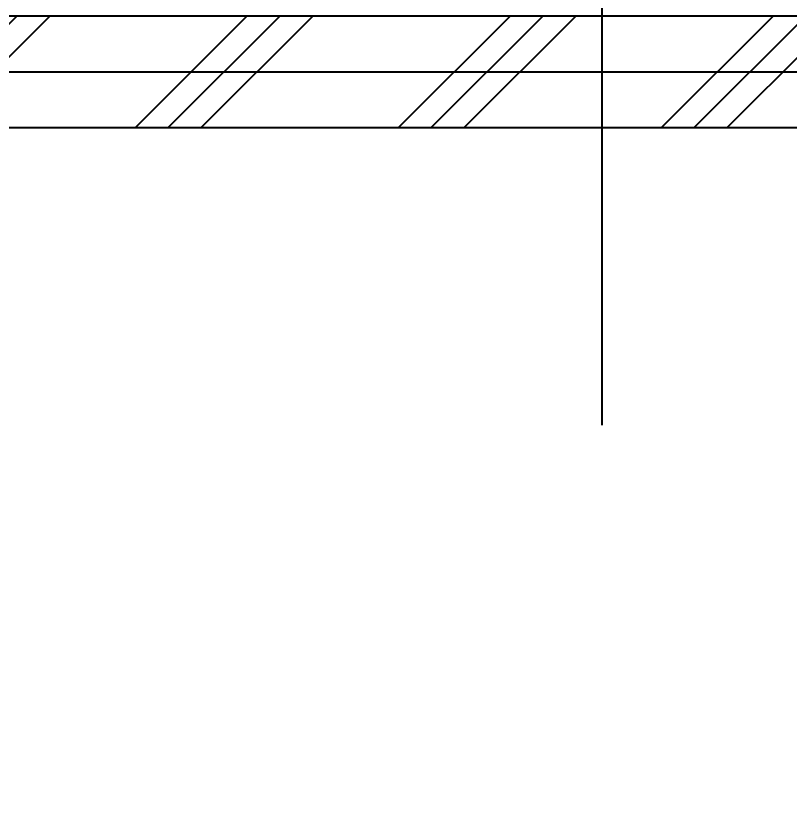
# Model space of a CAD drawing. Header units: inches. Extents: x -2661 to 42767, y -1222 to 9099.
# Drawn here: x -672.89 to -667.69, y 2730.42 to 2735.8 of the extents above; entities that cross this region are included whole.
import ezdxf
from ezdxf import colors
from ezdxf.entities.mleader import LeaderData, LeaderLine
from ezdxf.math import Vec2, Vec3

# ---------------------------------------------------------------- set-up
doc = ezdxf.new("R2010")
doc.units = ezdxf.units.IN
doc.header["$LTSCALE"] = 12
doc.header["$MEASUREMENT"] = 0
doc.layers.get('0').update_dxf_attribs({"linetype": 'CONTINUOUS'})
doc.layers.add('DESIGNER COMMENTS', color=221, linetype='CONTINUOUS', plot=False)
doc.layers.add('S-NAIL', color=2, linetype='CONTINUOUS')
doc.layers.add('S-WOOD', color=3, linetype='CONTINUOUS')
doc.styles.add('Arial', font='arial.ttf', dxfattribs={"width": 0.85})

# ---------------------------------------------------------------- blocks, each defined once
blk = doc.blocks.new('*U1292')
at = {"color": 3}
blk.add_line((0.1953, 0.25), (-0.1953, 0.25), dxfattribs=at)
blk.add_line((0, 0.25), (0, -2.75))
blk = doc.blocks.new('*U506')
blk.add_lwpolyline([(0, 11.875), (0, 0), (14.09375, 0), (14.09375, 11.875)], close=True)

msp = doc.modelspace()

# ---------------------------------------------------------------- hatches: boundary and pattern name
at = {"layer": 'S-WOOD'}
h = msp.add_hatch(dxfattribs=at)
h.set_pattern_fill('PLAST', color=1, scale=5, angle=45, style=0)
h.set_pattern_definition([(45, (-2431.4009, 538.6531), (-0.8838835, 0.8838835), []), (45, (-2431.5114, 538.7636), (-0.8838835, 0.8838835), []), (45, (-2431.6219, 538.874), (-0.8838835, 0.8838835), [])])
h.paths.add_polyline_path([(-703.3958, 2735.0471), (-647.66861, 2735.0471), (-648.08091, 2735.7971), (-703.8081, 2735.7971)])

# ---------------------------------------------------------------- linework, layer by layer
at = {"layer": 'S-WOOD', "color": 1}
msp.add_line((-703.60195, 2735.4221), (-647.87476, 2735.4221), dxfattribs=at)
at = {"layer": 'S-WOOD'}
msp.add_lwpolyline([(-703.3958, 2735.0471), (-647.66861, 2735.0471), (-648.08091, 2735.7971), (-703.8081, 2735.7971)], close=True, dxfattribs=at)

# ---------------------------------------------------------------- block references
at = {"layer": 'S-NAIL', "color": 1, "xscale": -1}
msp.add_blockref('*U1292', (-668.95315, 2735.7971), dxfattribs=at)
at = {"layer": 'S-WOOD', "color": 2, "xscale": -1, "rotation": 180}
msp.add_blockref('*U506', (-673.00002, 2735.0471), dxfattribs=at)

# ---------------------------------------------------------------- leaders
at = {"layer": 'DESIGNER COMMENTS'}
ml = msp.add_multileader_mtext('Standard', dxfattribs=at)
ml.set_content('\\A1;{\\C221;**OR REMOVE BLOCKING  AND CHECK STEEL BEAM FOR COMPRESSION/FULLY UNBRACED**}', color=4, style='Arial')
ml.set_leader_properties(color=2)
ml.build(insert=Vec2(0, 0))
ml.multileader.update_dxf_attribs({"dogleg_length": 0.36, "arrow_head_size": 1.3125, "scale": 12})
ctx = ml.context
ctx.base_point, ctx.scale, ctx.char_height, ctx.arrow_head_size, ctx.landing_gap_size, ctx.plane_origin = Vec3(-821.89359, 2812.87241), 12, 1.125, 1.3125, 1.08, Vec3(-798.84089, 3112.57783)
ctx.text_align_type = 2
notes = []
notes.append((ctx, [(0, (0, 0, 0), (0, 0), (1, 0), 1, [])]))
ctx.mtext.insert, ctx.mtext.width, ctx.mtext.alignment, ctx.mtext.flow_direction = Vec3(-803.19341, 2813.4445), 18.6130968, 3, 5
ml = msp.add_multileader_mtext('Standard', dxfattribs=at)
ml.set_content('\\A1;{\\C221;**OR REMOVE BLOCKING  AND CHECK STEEL BEAM FOR COMPRESSION/FULLY UNBRACED**}', color=4, style='Arial')
ml.set_leader_properties(color=2)
ml.build(insert=Vec2(0, 0))
ml.multileader.update_dxf_attribs({"dogleg_length": 0.36, "arrow_head_size": 1.3125, "scale": 12})
ctx = ml.context
ctx.base_point, ctx.scale, ctx.char_height, ctx.arrow_head_size, ctx.landing_gap_size, ctx.plane_origin = Vec3(-919.29777, 2809.54938), 12, 1.125, 1.3125, 1.08, Vec3(-896.24507, 3109.25481)
ctx.text_align_type = 2
notes.append((ctx, [(0, (0, 0, 0), (0, 0), (1, 0), 1, [])]))
ctx.mtext.insert, ctx.mtext.width, ctx.mtext.alignment, ctx.mtext.flow_direction = Vec3(-900.59759, 2810.12148), 18.6130968, 3, 5
for ctx, leaders in notes:
    for number, flags, end, landing, length, lines in leaders:
        leader = LeaderData()
        leader.index, (leader.has_last_leader_line, leader.has_dogleg_vector, leader.attachment_direction) = number, flags
        leader.last_leader_point, leader.dogleg_vector, leader.dogleg_length = Vec3(end), Vec3(landing), length
        for number, points, colour, breaks in lines:
            line = LeaderLine()
            line.index, line.vertices, line.color, line.breaks = number, Vec3.list(points), colors.encode_raw_color(colour), breaks
            leader.lines.append(line)
        ctx.leaders.append(leader)

doc.saveas('drawing.dxf')
